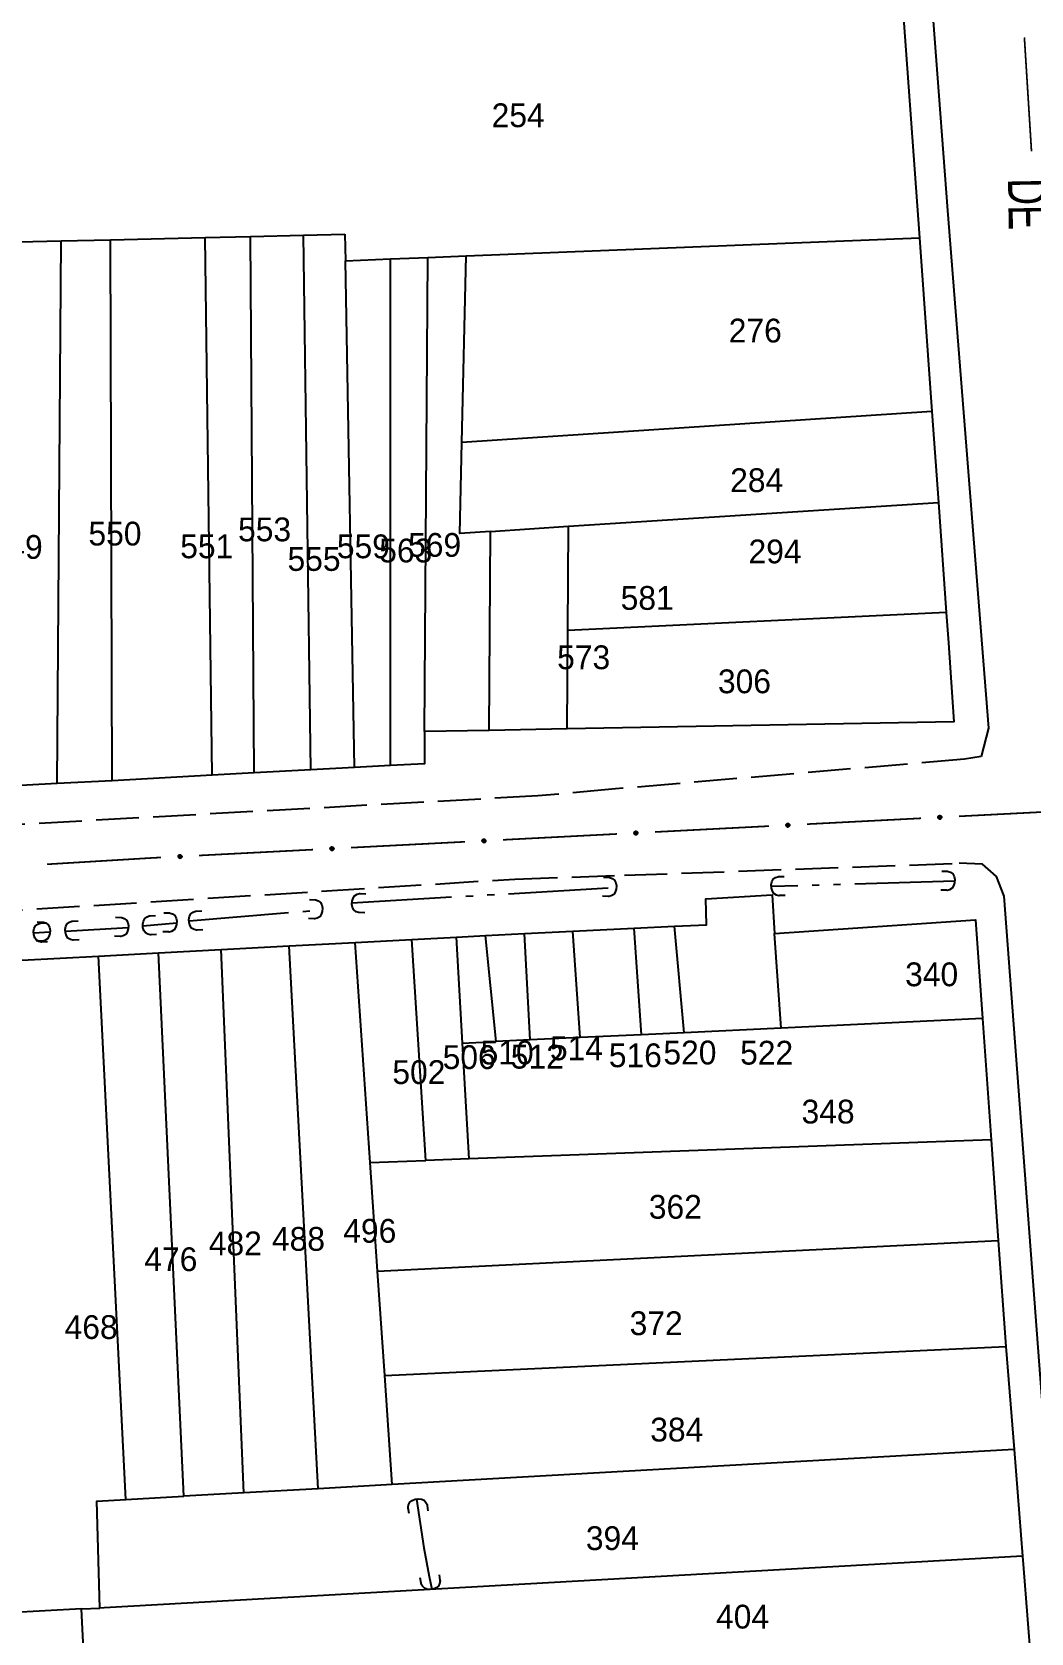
# Model space of a CAD drawing. Extents: x 201053 to 202535, y 4855063 to 4857394.
# Drawn here: x 201740.4 to 201845.4, y 4856616.6 to 4856784.9 of the extents above; entities that cross this region are included whole.
import ezdxf
from ezdxf.enums import TextEntityAlignment as Align

# ---------------------------------------------------------------- set-up
doc = ezdxf.new("R2010")
doc.units = 0
doc.header["$LTSCALE"] = 1.5
doc.header["$MEASUREMENT"] = 0
doc.linetypes.add('TRACO_05', pattern=[11, 7, -1, 0.5, -1, 0.5, -1])
doc.linetypes.add('TRACO_11', pattern=[8, 3, -1, 3, -1])
for name, color, linetype in [('CD_MALHA_LOTES', 7, 'CONTINUOUS'), ('HD-VALAS-DRENOS', 170, 'CONTINUOUS'), ('RU-QUADRA', 210, 'CONTINUOUS'), ('SV-BUEIRO-VALA', 7, 'CONTINUOUS'), ('SV-EIXO-RUA-PAV', 20, 'CONTINUOUS'), ('SV-RUA-PAVIM', 7, 'CONTINUOUS'), ('SV-TXT-RUA-PAV', 7, 'CONTINUOUS'), ('Th_NmrPort', 7, 'CONTINUOUS')]:
    doc.layers.add(name, color=color, linetype=linetype)
doc.styles.add('ARIAL', font='ARIAL.SHX')

# ---------------------------------------------------------------- blocks, each defined once
blk = doc.blocks.new('COD120', base_point=(202246.23, 4857300.32))
at = {"layer": 'SV-BUEIRO-VALA'}
blk.add_lwpolyline([(202245.23, 4857298.92), (202245.23, 4857299.503333), (202245.23, 4857299.590833), (202245.313333, 4857299.824167), (202245.48, 4857300.086667), (202245.73, 4857300.2325), (202246.063333, 4857300.32), (202246.396667, 4857300.32), (202246.73, 4857300.2325), (202246.98, 4857300.086667), (202247.146667, 4857299.824167), (202247.23, 4857299.590833), (202247.23, 4857299.503333), (202247.23, 4857298.92)], dxfattribs=at)

msp = doc.modelspace()

# ---------------------------------------------------------------- linework, layer by layer
at = {"layer": 'CD_MALHA_LOTES', "linetype": 'Continuous', "flags": 128}
for points in [[(201831.61, 4856791.63), (201833.66, 4856763.21)], [(201728.44, 4856762.56), (201743.42, 4856762.91)], [(201743.02, 4856705.85), (201743.42, 4856762.91)], [(201743.42, 4856762.91), (201748.6, 4856763.03)], [(201748.6, 4856763.03), (201758.55, 4856763.26)], [(201748.8, 4856706.16), (201748.6, 4856763.03)], [(201758.55, 4856763.26), (201763.33, 4856763.37)], [(201759.3, 4856706.73), (201758.55, 4856763.26)], [(201763.33, 4856763.37), (201768.89, 4856763.5)], [(201763.73, 4856706.97), (201763.33, 4856763.37)], [(201768.89, 4856763.5), (201773.26, 4856763.61)], [(201769.68, 4856707.29), (201768.89, 4856763.5)], [(201773.26, 4856763.61), (201773.31, 4856760.82)], [(201786, 4856761.32), (201833.66, 4856763.21)], [(201833.66, 4856763.21), (201834.97, 4856744.97)], [(201773.31, 4856760.82), (201778.06, 4856761.01)], [(201774.27, 4856707.54), (201773.31, 4856760.82)], [(201778.06, 4856761.01), (201781.98, 4856761.16)], [(201778.06, 4856707.74), (201778.06, 4856761.01)], [(201781.62, 4856711.33), (201781.98, 4856761.16)], [(201781.98, 4856761.16), (201786, 4856761.32)], [(201785.55, 4856741.71), (201786, 4856761.32)], [(201834.97, 4856744.97), (201785.55, 4856741.71)], [(201834.97, 4856744.97), (201835.66, 4856735.42)], [(201788.56, 4856732.37), (201785.33, 4856732.16), (201785.55, 4856741.71)], [(201796.77, 4856732.9), (201835.66, 4856735.42)], [(201835.66, 4856735.42), (201836.49, 4856723.83)], [(201788.42, 4856711.45), (201788.56, 4856732.37)], [(201788.56, 4856732.37), (201796.77, 4856732.9)], [(201796.69, 4856721.93), (201796.77, 4856732.9)], [(201836.49, 4856723.83), (201836.72, 4856720.66), (201837.28, 4856712.35), (201796.61, 4856711.6)], [(201836.49, 4856723.83), (201796.69, 4856721.93)], [(201796.61, 4856711.6), (201796.69, 4856721.93)], [(201796.61, 4856711.6), (201788.42, 4856711.45)], [(201781.62, 4856711.33), (201781.62, 4856707.94), (201778.06, 4856707.74)], [(201788.42, 4856711.45), (201781.62, 4856711.33)], [(201759.3, 4856706.73), (201748.8, 4856706.16)], [(201763.73, 4856706.97), (201759.3, 4856706.73)], [(201769.68, 4856707.29), (201763.73, 4856706.97)], [(201774.27, 4856707.54), (201769.68, 4856707.29)], [(201778.06, 4856707.74), (201774.27, 4856707.54)], [(201743.02, 4856705.85), (201728.91, 4856705.08)], [(201748.8, 4856706.16), (201743.02, 4856705.85)], [(201811.21, 4856693.73), (201818.17, 4856694.16)], [(201811.29, 4856691.01), (201811.21, 4856693.73)], [(201818.17, 4856694.16), (201818.42, 4856690.08)], [(201818.42, 4856690.08), (201839.57, 4856691.52), (201840.31, 4856681.16)], [(201780.31, 4856689.47), (201785, 4856689.71)], [(201785, 4856689.71), (201788.04, 4856689.87)], [(201785.63, 4856678.57), (201785, 4856689.71)], [(201788.04, 4856689.87), (201792.13, 4856690.09)], [(201789.16, 4856678.74), (201788.04, 4856689.87)], [(201792.13, 4856690.09), (201797.22, 4856690.34)], [(201792.75, 4856678.91), (201792.13, 4856690.09)], [(201797.22, 4856690.34), (201803.68, 4856690.65)], [(201797.98, 4856679.16), (201797.22, 4856690.34)], [(201803.68, 4856690.65), (201807.92, 4856690.85)], [(201804.45, 4856679.46), (201803.68, 4856690.65)], [(201807.92, 4856690.85), (201811.29, 4856691.01)], [(201808.94, 4856679.67), (201807.92, 4856690.85)], [(201819.12, 4856680.15), (201818.42, 4856690.08)], [(201747.36, 4856687.73), (201753.65, 4856688.06)], [(201753.65, 4856688.06), (201760.26, 4856688.41)], [(201756.33, 4856630.94), (201753.65, 4856688.06)], [(201760.26, 4856688.41), (201767.39, 4856688.79)], [(201762.62, 4856631.29), (201760.26, 4856688.41)], [(201767.39, 4856688.79), (201774.35, 4856689.15)], [(201770.44, 4856631.73), (201767.39, 4856688.79)], [(201774.35, 4856689.15), (201780.31, 4856689.47)], [(201775.92, 4856666.01), (201774.35, 4856689.15)], [(201781.78, 4856666.25), (201780.31, 4856689.47)], [(201735.22, 4856687.09), (201747.36, 4856687.73)], [(201750.24, 4856630.6), (201747.36, 4856687.73)], [(201808.94, 4856679.67), (201804.45, 4856679.46)], [(201819.12, 4856680.15), (201808.94, 4856679.67)], [(201840.31, 4856681.16), (201819.12, 4856680.15)], [(201840.31, 4856681.16), (201841.21, 4856668.4)], [(201785.63, 4856678.57), (201789.16, 4856678.74)], [(201786.33, 4856666.42), (201785.63, 4856678.57)], [(201792.75, 4856678.91), (201789.16, 4856678.74)], [(201797.98, 4856679.16), (201792.75, 4856678.91)], [(201804.45, 4856679.46), (201797.98, 4856679.16)], [(201841.21, 4856668.4), (201786.33, 4856666.42)], [(201841.21, 4856668.4), (201841.96, 4856657.84)], [(201775.92, 4856666.01), (201781.7, 4856666.25), (201781.78, 4856666.25)], [(201786.33, 4856666.42), (201781.78, 4856666.25)], [(201776.7, 4856654.61), (201775.92, 4856666.01)], [(201776.7, 4856654.61), (201841.96, 4856657.84)], [(201841.96, 4856657.84), (201842.75, 4856646.69)], [(201777.45, 4856643.62), (201776.7, 4856654.61)], [(201777.45, 4856643.62), (201842.75, 4856646.69)], [(201842.75, 4856646.69), (201843.62, 4856635.85)], [(201778.23, 4856632.17), (201777.45, 4856643.62)], [(201843.62, 4856635.85), (201778.23, 4856632.17)], [(201843.62, 4856635.85), (201844.52, 4856624.64)], [(201750.24, 4856630.6), (201756.33, 4856630.94)], [(201762.62, 4856631.29), (201756.33, 4856630.94)], [(201770.44, 4856631.73), (201762.62, 4856631.29)], [(201778.23, 4856632.17), (201770.44, 4856631.73)], [(201747.5, 4856619.19), (201747.18, 4856630.42), (201750.24, 4856630.6)], [(201844.52, 4856624.64), (201747.94, 4856619.21), (201747.5, 4856619.19)], [(201844.52, 4856624.64), (201844.62, 4856623.33), (201845.39, 4856613.52)], [(201745.57, 4856619.09), (201737.93, 4856618.67)], [(201745.57, 4856619.09), (201747.5, 4856619.19)], [(201745.93, 4856612.01), (201745.57, 4856619.09)]]:
    msp.add_lwpolyline(points, dxfattribs=at)
at = {"layer": 'HD-VALAS-DRENOS', "linetype": 'TRACO_05'}
for points in [[(201774, 4856693.33, 2.8), (201801.8, 4856694.93, 3.06)], [(201837.37, 4856695.59, 5.67), (201818.1, 4856695.03, 3.75)], [(201756.87, 4856691.41, 3.21), (201770.88, 4856692.59, 3.09)], [(201740.53, 4856690.15, 3.26), (201742.25, 4856690.26, 3.26)], [(201743.87, 4856690.35, 3.26), (201750.48, 4856690.74, 3.26)], [(201752.01, 4856690.9, 3.17), (201755.57, 4856691.21, 3.18)], [(201780.8, 4856630.65, 4.5), (201781.55, 4856625.53, 4.72), (201782.11, 4856622.51, 4.72), (201782.39, 4856621.17, 4.84)]]:
    msp.add_polyline3d(points, dxfattribs=at)
at = {"layer": 'RU-QUADRA', "linetype": 'Continuous', "flags": 128}
for points in [[(201831.61, 4856791.63), (201833.66, 4856763.21), (201834.97, 4856744.97), (201835.66, 4856735.42), (201836.49, 4856723.83), (201836.72, 4856720.66), (201837.28, 4856712.35), (201796.61, 4856711.6), (201788.42, 4856711.45), (201781.62, 4856711.33), (201781.62, 4856707.94), (201778.06, 4856707.74), (201774.27, 4856707.54), (201769.68, 4856707.29), (201763.73, 4856706.97), (201759.3, 4856706.73), (201748.8, 4856706.16), (201743.02, 4856705.85), (201728.91, 4856705.08)], [(201735.22, 4856687.09), (201747.36, 4856687.73), (201753.65, 4856688.06), (201760.26, 4856688.41), (201767.39, 4856688.79), (201774.35, 4856689.15), (201780.31, 4856689.47), (201785, 4856689.71), (201788.04, 4856689.87), (201792.13, 4856690.09), (201793.58, 4856690.16), (201797.22, 4856690.34), (201803.68, 4856690.65), (201807.92, 4856690.85), (201811.29, 4856691.01), (201811.21, 4856693.73), (201818.17, 4856694.16), (201818.42, 4856690.08), (201839.57, 4856691.52), (201840.31, 4856681.16), (201841.21, 4856668.4), (201841.96, 4856657.84), (201842.75, 4856646.69), (201843.62, 4856635.85), (201844.52, 4856624.64), (201844.62, 4856623.33), (201845.39, 4856613.52)]]:
    msp.add_lwpolyline(points, dxfattribs=at)
at = {"layer": 'SV-EIXO-RUA-PAV', "const_width": 0.18}
for points in [[(201844.701104, 4856784.286616), (201845.449696, 4856772.309988)], [(201805.858124, 4856700.766314), (201817.842218, 4856701.383962)], [(201821.836916, 4856701.589844), (201833.82101, 4856702.207492)], [(201837.815708, 4856702.413375), (201848.801128, 4856702.979552)], [(201773.900539, 4856699.119254), (201785.884634, 4856699.736901)], [(201789.879332, 4856699.942784), (201801.863426, 4856700.560432)], [(201741.948536, 4856697.372667), (201752.928391, 4856698.038086)], [(201752.928391, 4856698.038086), (201752.96, 4856698.04)], [(201752.96, 4856698.04), (201753.927049, 4856698.089841)], [(201757.921747, 4856698.295723), (201769.905841, 4856698.913371)]]:
    msp.add_lwpolyline(points, dxfattribs=at)
at = {"layer": 'SV-EIXO-RUA-PAV'}
for points in [[(201819.690411, 4856701.589442), (201819.722651, 4856701.626221), (201819.75788, 4856701.651237), (201819.793268, 4856701.663645), (201819.827399, 4856701.666455), (201819.86264, 4856701.665398), (201819.897935, 4856701.656493), (201819.934919, 4856701.637932), (201819.97204, 4856701.60585), (201819.995295, 4856701.568077), (201820.009316, 4856701.534033), (201820.014295, 4856701.498613), (201820.012694, 4856701.464395), (201820.002232, 4856701.428038), (201819.983056, 4856701.390742), (201819.949893, 4856701.354196), (201819.915187, 4856701.329908), (201819.880643, 4856701.318805), (201819.845002, 4856701.314024), (201819.809036, 4856701.315535), (201819.77444, 4856701.324476), (201819.736923, 4856701.343851), (201819.701287, 4856701.377061), (201819.676667, 4856701.411399), (201819.665082, 4856701.445778), (201819.661165, 4856701.480973), (201819.661796, 4856701.516333), (201819.66927, 4856701.552185), (201819.690411, 4856701.589442)], [(201835.669203, 4856702.412973), (201835.701443, 4856702.449751), (201835.736672, 4856702.474767), (201835.77206, 4856702.487175), (201835.806191, 4856702.489986), (201835.841432, 4856702.488928), (201835.876727, 4856702.480023), (201835.913711, 4856702.461462), (201835.950832, 4856702.42938), (201835.974087, 4856702.391607), (201835.988108, 4856702.357564), (201835.993087, 4856702.322143), (201835.991486, 4856702.287925), (201835.981024, 4856702.251568), (201835.961848, 4856702.214272), (201835.928685, 4856702.177727), (201835.893979, 4856702.153438), (201835.859435, 4856702.142335), (201835.823794, 4856702.137555), (201835.787828, 4856702.139065), (201835.753232, 4856702.148007), (201835.715715, 4856702.167381), (201835.680079, 4856702.200591), (201835.655459, 4856702.234929), (201835.643874, 4856702.269309), (201835.639957, 4856702.304504), (201835.640588, 4856702.339863), (201835.648063, 4856702.375715), (201835.669203, 4856702.412973)], [(201787.732827, 4856699.942382), (201787.765066, 4856699.97916), (201787.800295, 4856700.004176), (201787.835684, 4856700.016584), (201787.869814, 4856700.019395), (201787.905055, 4856700.018337), (201787.940351, 4856700.009432), (201787.977335, 4856699.990871), (201788.014455, 4856699.958789), (201788.03771, 4856699.921016), (201788.051731, 4856699.886973), (201788.056711, 4856699.851552), (201788.05511, 4856699.817334), (201788.044647, 4856699.780978), (201788.025472, 4856699.743681), (201787.992309, 4856699.707136), (201787.957603, 4856699.682847), (201787.923059, 4856699.671745), (201787.887417, 4856699.666964), (201787.851452, 4856699.668475), (201787.816856, 4856699.677416), (201787.779339, 4856699.69679), (201787.743702, 4856699.73), (201787.719082, 4856699.764338), (201787.707498, 4856699.798718), (201787.703581, 4856699.833913), (201787.704212, 4856699.869272), (201787.711686, 4856699.905124), (201787.732827, 4856699.942382)], [(201803.711619, 4856700.765912), (201803.743858, 4856700.80269), (201803.779088, 4856700.827707), (201803.814476, 4856700.840115), (201803.848606, 4856700.842925), (201803.883848, 4856700.841868), (201803.919143, 4856700.832962), (201803.956127, 4856700.814401), (201803.993248, 4856700.78232), (201804.016503, 4856700.744546), (201804.030523, 4856700.710503), (201804.035503, 4856700.675082), (201804.033902, 4856700.640865), (201804.02344, 4856700.604508), (201804.004264, 4856700.567211), (201803.971101, 4856700.530666), (201803.936395, 4856700.506378), (201803.901851, 4856700.495275), (201803.86621, 4856700.490494), (201803.830244, 4856700.492005), (201803.795648, 4856700.500946), (201803.758131, 4856700.520321), (201803.722495, 4856700.55353), (201803.697875, 4856700.587869), (201803.68629, 4856700.622248), (201803.682373, 4856700.657443), (201803.683004, 4856700.692802), (201803.690478, 4856700.728655), (201803.711619, 4856700.765912)], [(201755.775242, 4856698.295321), (201755.807482, 4856698.332099), (201755.842711, 4856698.357116), (201755.878099, 4856698.369524), (201755.91223, 4856698.372334), (201755.947471, 4856698.371277), (201755.982766, 4856698.362372), (201756.019751, 4856698.343811), (201756.056871, 4856698.311729), (201756.080126, 4856698.273956), (201756.094147, 4856698.239912), (201756.099127, 4856698.204491), (201756.097526, 4856698.170274), (201756.087063, 4856698.133917), (201756.067887, 4856698.096621), (201756.034725, 4856698.060075), (201756.000019, 4856698.035787), (201755.965474, 4856698.024684), (201755.929833, 4856698.019903), (201755.893868, 4856698.021414), (201755.859272, 4856698.030355), (201755.821755, 4856698.04973), (201755.786118, 4856698.08294), (201755.761498, 4856698.117278), (201755.749913, 4856698.151657), (201755.745997, 4856698.186852), (201755.746627, 4856698.222212), (201755.754102, 4856698.258064), (201755.775242, 4856698.295321)], [(201771.754034, 4856699.118852), (201771.786274, 4856699.15563), (201771.821503, 4856699.180646), (201771.856892, 4856699.193054), (201771.891022, 4856699.195865), (201771.926263, 4856699.194807), (201771.961558, 4856699.185902), (201771.998543, 4856699.167341), (201772.035663, 4856699.135259), (201772.058918, 4856699.097486), (201772.072939, 4856699.063442), (201772.077919, 4856699.028022), (201772.076318, 4856698.993804), (201772.065855, 4856698.957447), (201772.04668, 4856698.920151), (201772.013517, 4856698.883605), (201771.978811, 4856698.859317), (201771.944266, 4856698.848214), (201771.908625, 4856698.843433), (201771.87266, 4856698.844944), (201771.838064, 4856698.853885), (201771.800547, 4856698.87326), (201771.76491, 4856698.90647), (201771.74029, 4856698.940808), (201771.728705, 4856698.975187), (201771.724789, 4856699.010383), (201771.72542, 4856699.045742), (201771.732894, 4856699.081594), (201771.754034, 4856699.118852)]]:
    msp.add_lwpolyline(points, close=True, dxfattribs=at)
for points in [[(201819.661165, 4856701.480973), (201820.009316, 4856701.534033)], [(201819.661796, 4856701.516333), (201819.995295, 4856701.568077)], [(201819.665082, 4856701.445778), (201820.014295, 4856701.498613)], [(201819.665207, 4856701.499942), (201819.997245, 4856701.55258)], [(201819.66574, 4856701.463079), (201820.010184, 4856701.513623)], [(201819.66927, 4856701.552185), (201819.97204, 4856701.60585)], [(201819.670264, 4856701.534361), (201819.979067, 4856701.587168)], [(201819.67438, 4856701.427999), (201820.010507, 4856701.480848)], [(201819.680773, 4856701.569061), (201819.950057, 4856701.619831)], [(201819.690411, 4856701.589442), (201819.934919, 4856701.637932)], [(201819.708786, 4856701.608762), (201819.909063, 4856701.646411)], [(201819.722651, 4856701.626221), (201819.897935, 4856701.656493)], [(201819.742671, 4856701.640568), (201819.871497, 4856701.659505)], [(201819.75788, 4856701.651237), (201819.86264, 4856701.665398)], [(201835.639957, 4856702.304504), (201835.988108, 4856702.357564)], [(201835.640588, 4856702.339863), (201835.974087, 4856702.391607)], [(201835.643874, 4856702.269309), (201835.993087, 4856702.322143)], [(201835.643999, 4856702.323472), (201835.976037, 4856702.37611)], [(201835.644532, 4856702.286609), (201835.988976, 4856702.337153)], [(201835.648063, 4856702.375715), (201835.950832, 4856702.42938)], [(201835.649056, 4856702.357891), (201835.957859, 4856702.410698)], [(201835.653172, 4856702.25153), (201835.989299, 4856702.304378)], [(201835.655459, 4856702.234929), (201835.991486, 4856702.287925)], [(201835.659565, 4856702.392591), (201835.928849, 4856702.443361)], [(201835.669203, 4856702.412973), (201835.913711, 4856702.461462)], [(201835.669988, 4856702.216872), (201835.981586, 4856702.268456)], [(201835.680079, 4856702.200591), (201835.981024, 4856702.251568)], [(201835.687578, 4856702.432293), (201835.887855, 4856702.469941)], [(201835.701443, 4856702.449751), (201835.876727, 4856702.480023)], [(201835.701653, 4856702.185712), (201835.968422, 4856702.232253)], [(201835.715715, 4856702.167381), (201835.961848, 4856702.214272)], [(201835.721464, 4856702.464098), (201835.850289, 4856702.483035)], [(201835.736672, 4856702.474767), (201835.841432, 4856702.488928)], [(201835.739851, 4856702.160354), (201835.937543, 4856702.195136)], [(201835.753232, 4856702.148007), (201835.928685, 4856702.177727)], [(201835.774832, 4856702.144394), (201835.90495, 4856702.164764)], [(201835.787828, 4856702.139065), (201835.893979, 4856702.153438)], [(201787.703581, 4856699.833913), (201788.051731, 4856699.886973)], [(201787.704212, 4856699.869272), (201788.03771, 4856699.921016)], [(201787.707498, 4856699.798718), (201788.056711, 4856699.851552)], [(201787.707622, 4856699.852882), (201788.039661, 4856699.905519)], [(201787.708156, 4856699.816018), (201788.0526, 4856699.866562)], [(201787.711686, 4856699.905124), (201788.014455, 4856699.958789)], [(201787.71268, 4856699.887301), (201788.021482, 4856699.940107)], [(201787.716795, 4856699.780939), (201788.052922, 4856699.833787)], [(201787.719082, 4856699.764338), (201788.05511, 4856699.817334)], [(201787.723189, 4856699.922), (201787.992472, 4856699.97277)], [(201787.732827, 4856699.942382), (201787.977335, 4856699.990871)], [(201787.733611, 4856699.746281), (201788.045209, 4856699.797865)], [(201787.751202, 4856699.961702), (201787.951479, 4856699.99935)], [(201787.765066, 4856699.97916), (201787.940351, 4856700.009432)], [(201787.785087, 4856699.993507), (201787.913913, 4856700.012444)], [(201787.800295, 4856700.004176), (201787.905055, 4856700.018337)], [(201803.682373, 4856700.657443), (201804.030523, 4856700.710503)], [(201803.683004, 4856700.692802), (201804.016503, 4856700.744546)], [(201803.68629, 4856700.622248), (201804.035503, 4856700.675082)], [(201803.686414, 4856700.676412), (201804.018453, 4856700.729049)], [(201803.686948, 4856700.639548), (201804.031392, 4856700.690093)], [(201803.690478, 4856700.728655), (201803.993248, 4856700.78232)], [(201803.691472, 4856700.710831), (201804.000275, 4856700.763637)], [(201803.695588, 4856700.604469), (201804.031715, 4856700.657317)], [(201803.697875, 4856700.587869), (201804.033902, 4856700.640865)], [(201803.701981, 4856700.745531), (201803.971264, 4856700.7963)], [(201803.711619, 4856700.765912), (201803.956127, 4856700.814401)], [(201803.712403, 4856700.569811), (201804.024002, 4856700.621395)], [(201803.722495, 4856700.55353), (201804.02344, 4856700.604508)], [(201803.729994, 4856700.785232), (201803.930271, 4856700.822881)], [(201803.743858, 4856700.80269), (201803.919143, 4856700.832962)], [(201803.744069, 4856700.538651), (201804.010838, 4856700.585192)], [(201803.758131, 4856700.520321), (201804.004264, 4856700.567211)], [(201803.763879, 4856700.817038), (201803.892705, 4856700.835974)], [(201803.779088, 4856700.827707), (201803.883848, 4856700.841868)], [(201803.782267, 4856700.513293), (201803.979959, 4856700.548076)], [(201803.795648, 4856700.500946), (201803.971101, 4856700.530666)], [(201803.817248, 4856700.497334), (201803.947366, 4856700.517703)], [(201803.830244, 4856700.492005), (201803.936395, 4856700.506378)], [(201819.676667, 4856701.411399), (201820.012694, 4856701.464395)], [(201819.691196, 4856701.393341), (201820.002794, 4856701.444925)], [(201819.701287, 4856701.377061), (201820.002232, 4856701.428038)], [(201819.722861, 4856701.362181), (201819.98963, 4856701.408722)], [(201819.736923, 4856701.343851), (201819.983056, 4856701.390742)], [(201819.761059, 4856701.336823), (201819.958751, 4856701.371606)], [(201819.77444, 4856701.324476), (201819.949893, 4856701.354196)], [(201819.79604, 4856701.320864), (201819.926158, 4856701.341233)], [(201819.809036, 4856701.315535), (201819.915187, 4856701.329908)], [(201755.745997, 4856698.186852), (201756.094147, 4856698.239912)], [(201755.746627, 4856698.222212), (201756.080126, 4856698.273956)], [(201755.749913, 4856698.151657), (201756.099127, 4856698.204491)], [(201755.750038, 4856698.205821), (201756.082077, 4856698.258459)], [(201755.750572, 4856698.168957), (201756.095015, 4856698.219502)], [(201755.754102, 4856698.258064), (201756.056871, 4856698.311729)], [(201755.755096, 4856698.24024), (201756.063898, 4856698.293046)], [(201755.759211, 4856698.133878), (201756.095338, 4856698.186726)], [(201755.761498, 4856698.117278), (201756.097526, 4856698.170274)], [(201755.765604, 4856698.27494), (201756.034888, 4856698.32571)], [(201755.775242, 4856698.295321), (201756.019751, 4856698.343811)], [(201755.776027, 4856698.09922), (201756.087625, 4856698.150804)], [(201755.786118, 4856698.08294), (201756.087063, 4856698.133917)], [(201755.793618, 4856698.314641), (201755.993895, 4856698.35229)], [(201755.807482, 4856698.332099), (201755.982766, 4856698.362372)], [(201755.807692, 4856698.06806), (201756.074461, 4856698.114601)], [(201755.827503, 4856698.346447), (201755.956329, 4856698.365383)], [(201755.842711, 4856698.357116), (201755.947471, 4856698.371277)], [(201771.724789, 4856699.010383), (201772.072939, 4856699.063442)], [(201771.72542, 4856699.045742), (201772.058918, 4856699.097486)], [(201771.728705, 4856698.975187), (201772.077919, 4856699.028022)], [(201771.72883, 4856699.029351), (201772.060869, 4856699.081989)], [(201771.729364, 4856698.992488), (201772.073807, 4856699.043032)], [(201771.732894, 4856699.081594), (201772.035663, 4856699.135259)], [(201771.733888, 4856699.06377), (201772.04269, 4856699.116577)], [(201771.738003, 4856698.957408), (201772.07413, 4856699.010257)], [(201771.74029, 4856698.940808), (201772.076318, 4856698.993804)], [(201771.744396, 4856699.09847), (201772.01368, 4856699.14924)], [(201771.754034, 4856699.118852), (201771.998543, 4856699.167341)], [(201771.754819, 4856698.92275), (201772.066417, 4856698.974334)], [(201771.76491, 4856698.90647), (201772.065855, 4856698.957447)], [(201771.77241, 4856699.138171), (201771.972687, 4856699.17582)], [(201771.786274, 4856699.15563), (201771.961558, 4856699.185902)], [(201771.786485, 4856698.89159), (201772.053254, 4856698.938131)], [(201771.800547, 4856698.87326), (201772.04668, 4856698.920151)], [(201771.806295, 4856699.169977), (201771.935121, 4856699.188914)], [(201771.821503, 4856699.180646), (201771.926263, 4856699.194807)], [(201771.824682, 4856698.866232), (201772.022374, 4856698.901015)], [(201771.838064, 4856698.853885), (201772.013517, 4856698.883605)], [(201771.859663, 4856698.850273), (201771.989782, 4856698.870642)], [(201771.87266, 4856698.844944), (201771.978811, 4856698.859317)], [(201787.743702, 4856699.73), (201788.044647, 4856699.780978)], [(201787.765277, 4856699.715121), (201788.032046, 4856699.761662)], [(201787.779339, 4856699.69679), (201788.025472, 4856699.743681)], [(201787.803475, 4856699.689763), (201788.001167, 4856699.724546)], [(201787.816856, 4856699.677416), (201787.992309, 4856699.707136)], [(201787.838455, 4856699.673803), (201787.968574, 4856699.694173)], [(201787.851452, 4856699.668475), (201787.957603, 4856699.682847)], [(201755.821755, 4856698.04973), (201756.067887, 4856698.096621)], [(201755.84589, 4856698.042702), (201756.043582, 4856698.077485)], [(201755.859272, 4856698.030355), (201756.034725, 4856698.060075)], [(201755.880871, 4856698.026743), (201756.010989, 4856698.047112)], [(201755.893868, 4856698.021414), (201756.000019, 4856698.035787)]]:
    msp.add_lwpolyline(points, dxfattribs=at)
at = {"layer": 'SV-RUA-PAVIM', "linetype": 'TRACO_11'}
for points in [[(201840.92, 4856711.69, 5.78), (201840.15, 4856708.7, 5.77), (201838.39, 4856708.42, 6.02), (201801.72, 4856705.29, 6.02), (201793.53, 4856704.56, 3.4), (201706.4, 4856699.76, 3.23), (201672, 4856696.88, 3.22), (201634.73, 4856693.99, 3.44), (201632.78, 4856693.86, 3.46), (201631.32, 4856695.25, 3.54), (201630.34, 4856697.85, 3.74), (201625.9, 4856780.16, 3.57), (201623.57, 4856830.14, 3.57), (201620.96, 4856879.24, 4.99), (201616.67, 4856952.13, 6.89), (201615.62, 4856974.62, 6.89), (201615.41, 4856978.52, 6.34), (201615.92, 4856982.44, 5.98), (201617.59, 4856985.66, 5.63), (201619.73, 4856987.73, 5.43)], [(201632.7, 4856685.43, 3.77), (201680.99, 4856688.92, 3.79), (201791.11, 4856695.82, 3.58), (201802.64, 4856696.22, 3.58), (201837.85, 4856697.48, 5.84)]]:
    msp.add_polyline3d(points, dxfattribs=at)
at = {"layer": 'SV-RUA-PAVIM', "linetype": 'Continuous'}
for points in [[(201833.18, 4856811.51, 3.36), (201833.88, 4856802.29, 3.36), (201836.62, 4856766.09, 4.97), (201840.92, 4856711.69, 5.78)], [(201632.7, 4856685.43, 3.77), (201631.6, 4856684.16, 3.77), (201631.4, 4856682.58, 3.77), (201634.19, 4856641.27, 5.27), (201637.89, 4856585.33, 5.27), (201641.03, 4856532.31, 5.27), (201643.45, 4856492.71, 5.27), (201643.99, 4856484.36, 9.99), (201645.94, 4856479.67, 10.21), (201649.1, 4856478.52, 10.21), (201853.16, 4856491.83, 11.12), (201854.99, 4856492.61, 11.12), (201856.37, 4856493.96, 11.12), (201857.26, 4856495.75, 11.12), (201857.75, 4856497.51, 11.12), (201854.54, 4856539.06, 11.12), (201847.81, 4856624.7, 8.76), (201842.56, 4856694.02, 5.84), (201841.78, 4856696.1, 5.84), (201840.31, 4856697.38, 5.84), (201837.85, 4856697.48, 5.84)]]:
    msp.add_polyline3d(points, dxfattribs=at)

# ---------------------------------------------------------------- block references
at = {"layer": 'SV-BUEIRO-VALA'}
for p, rotation in [((201837.37, 4856695.59, 5.67), 267), ((201801.8, 4856694.93, 5.67), 267), ((201818.1, 4856695.03, 5.67), 93.00000000000001), ((201770.88, 4856692.59, 5.67), 267), ((201774, 4856693.33, 5.67), 87), ((201743.87, 4856690.35, 5.67), 93.00000000000001), ((201750.48, 4856690.74, 5.67), 267), ((201752.01, 4856690.9, 5.67), 93.00000000000001), ((201755.57, 4856691.21, 5.67), 267), ((201756.87, 4856691.41, 5.67), 93.00000000000001), ((201740.53, 4856690.15, 5.67), 93.00000000000001), ((201742.25, 4856690.26, 5.67), 267), ((201780.8, 4856630.65, 5.67), 8), ((201782.39, 4856621.15, 5.67), 189)]:
    msp.add_blockref('COD120', p, dxfattribs=dict(at, rotation=rotation))

# ---------------------------------------------------------------- texts
at = {"layer": 'SV-TXT-RUA-PAV', "style": 'ARIAL', "width": 0.7}
msp.add_text('DE', height=4, rotation=271, dxfattribs=at).set_placement((201842.97, 4856769.46))
at = {"layer": 'Th_NmrPort', "color": 1}
for s, p in [('254', (201788.686042, 4856776.107858)), ('276', (201813.616042, 4856753.477858)), ('284', (201813.766042, 4856737.747858)), ('553', (201762.023223, 4856732.574398)), ('549', (201735.905778, 4856730.731194)), ('550', (201746.293223, 4856732.134398)), ('551', (201755.943223, 4856730.794398)), ('559', (201772.413223, 4856730.794398)), ('569', (201779.903223, 4856730.944398)), ('555', (201767.223223, 4856729.464398)), ('563', (201776.863223, 4856730.354398)), ('294', (201815.696042, 4856730.257858)), ('581', (201802.253333, 4856725.37)), ('573', (201795.573333, 4856719.13)), ('306', (201812.479522, 4856716.602275)), ('340', (201832.162563, 4856685.80344)), ('506', (201783.537748, 4856677.099214)), ('510', (201787.527045, 4856677.582953)), ('512', (201790.697045, 4856677.142953)), ('514', (201794.817045, 4856678.022953)), ('516', (201801.007045, 4856677.292953)), ('520', (201806.747045, 4856677.582953)), ('522', (201814.814963, 4856677.56536)), ('502', (201778.247045, 4856675.522953)), ('348', (201821.272563, 4856671.37344)), ('362', (201805.212563, 4856661.36344)), ('496', (201773.087748, 4856658.839214)), ('482', (201758.947748, 4856657.519214)), ('488', (201765.587045, 4856657.992953)), ('476', (201752.168452, 4856655.855474)), ('468', (201743.787045, 4856648.722953)), ('372', (201803.196042, 4856649.127858)), ('384', (201805.362563, 4856637.94344)), ('394', (201798.592563, 4856626.53344)), ('404', (201812.282563, 4856618.28344))]:
    msp.add_text(s, height=2.5, dxfattribs=at).set_placement(p, align=Align.MIDDLE_LEFT)

doc.saveas('drawing.dxf')
